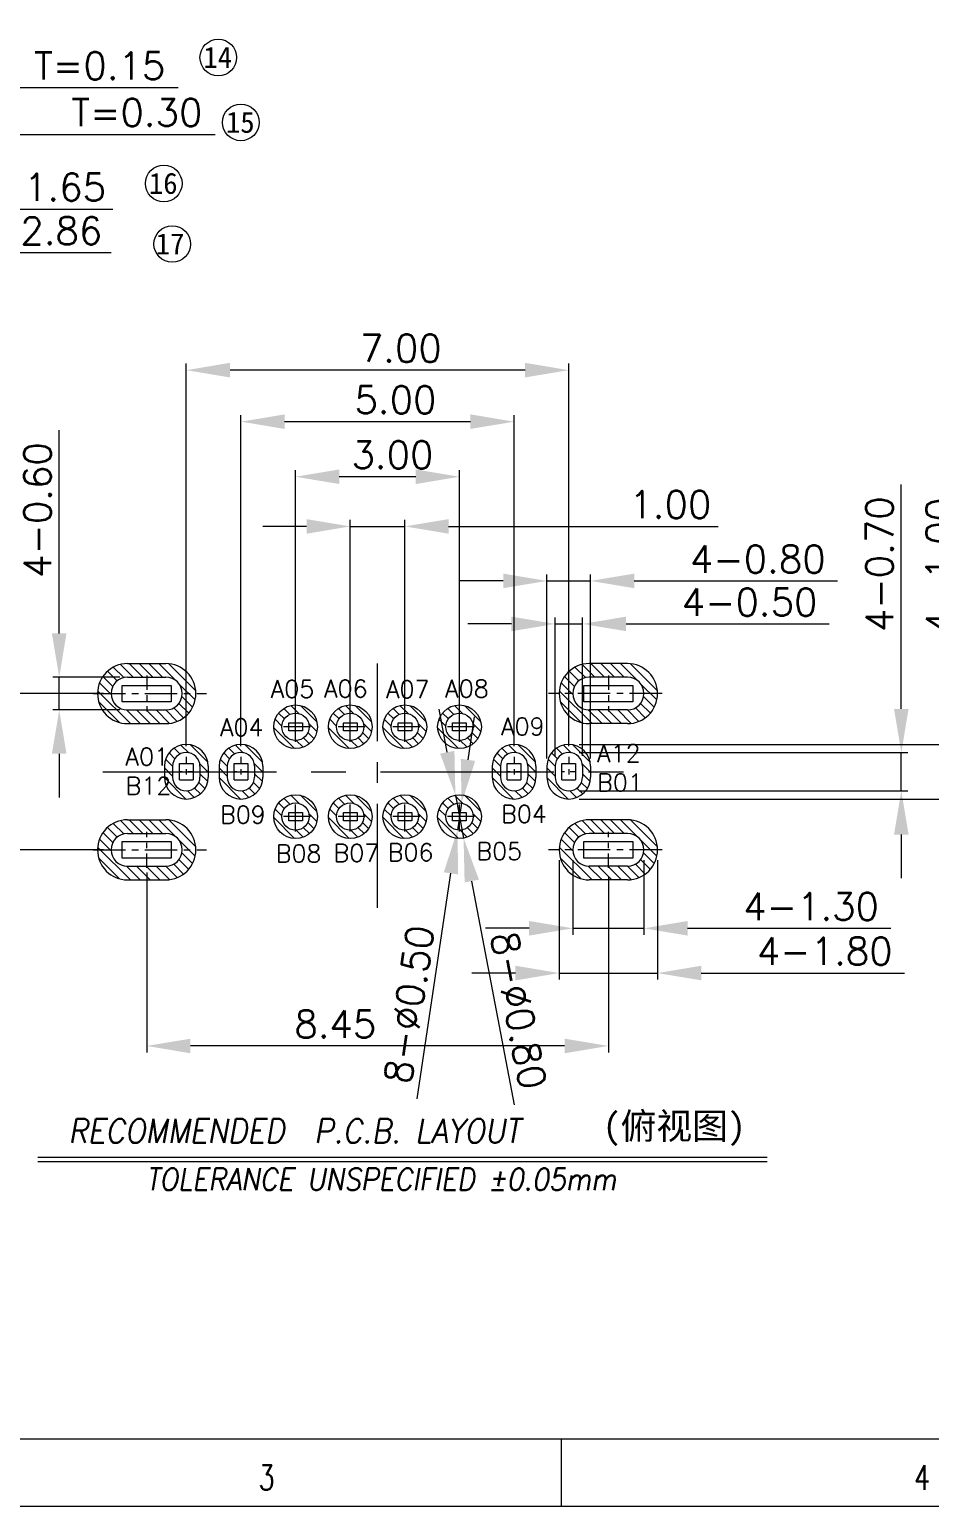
# Model space of a CAD drawing. Extents: x 2510 to 2649, y 709 to 759.
# Drawn here: x 2535.38 to 2551.85, y 709.3 to 736.33 of the extents above; entities that cross this region are included whole.
import ezdxf
from ezdxf.enums import TextEntityAlignment as Align

# ---------------------------------------------------------------- set-up
doc = ezdxf.new("R2010")
doc.units = 0
doc.header["$MEASUREMENT"] = 0
doc.linetypes.add('ACAD_ISO02W100', pattern=[15, 12, -3])
doc.linetypes.add('CENTER', pattern=[50.8, 31.75, -6.35, 6.35, -6.35])
doc.layers.get('0').update_dxf_attribs({"linetype": 'CONTINUOUS', "lineweight": 20})
doc.layers.get('Defpoints').update_dxf_attribs({"linetype": 'CONTINUOUS'})
for name, color, linetype, lineweight in [('DIM', 3, 'CONTINUOUS', 9), ('HANBO', 7, 'CONTINUOUS', 9), ('NOTE', 82, 'CONTINUOUS', 18), ('screw', 33, 'CONTINUOUS', 13)]:
    doc.layers.add(name, color=color, linetype=linetype, lineweight=lineweight)
doc.styles.add('ROMANS', font='ROMANS.SHX', dxfattribs={"bigfont": 'gbcbig.shx'})
doc.styles.get("Standard").update_dxf_attribs({"font": 'simplex.shx', "bigfont": 'gbcbig.shx'})
doc.styles.add('style2', font='')
doc.styles.get('style2').set_extended_font_data('SimSun')
doc.dimstyles.new('汉博电子', dxfattribs={"dimtxt": 0.5, "dimasz": 0.8, "dimexe": 0.12, "dimexo": 0.19, "dimgap": 0.15, "dimtad": 1, "dimzin": 1, "dimdsep": 46, "dimtxsty": 'ROMANS', "dimcen": 2.13, "dimclrd": 3, "dimclre": 3, "dimclrt": 2, "dimazin": 2, "dimtfac": 1, "dimtmove": 0, "dimatfit": 3, "dimfxl": 1, "dimlwd": 13, "dimlwe": 13, "dimarcsym": 0})

# ---------------------------------------------------------------- blocks, each defined once
blk = doc.blocks.new('*D113')
at = {"color": 3, "lineweight": 13, "transparency": 16777216}
for p, q in [((2531.298, 734.239), (2531.298, 732.128)), ((2534.158, 734.239), (2534.158, 732.128)), ((2532.098, 732.248), (2533.358, 732.248)), ((2534.158, 732.248), (2536.873, 732.248))]:
    blk.add_line(p, q, dxfattribs=at)
at = {"color": 3, "transparency": 16777216}
for points in [[(2532.098, 732.382), (2532.098, 732.115), (2531.298, 732.248)], [(2533.358, 732.382), (2533.358, 732.115), (2534.158, 732.248)]]:
    blk.add_solid(points, dxfattribs=at)
at = {"layer": 'Defpoints', "color": 0, "transparency": 16777216}
for p in [(2531.298, 734.429), (2534.158, 734.429), (2534.158, 732.248)]:
    blk.add_point(p, dxfattribs=at)
at = {"color": 2, "transparency": 16777216, "insert": (2535.961, 732.648), "char_height": 0.5, "attachment_point": 5, "style": 'ROMANS'}
blk.add_mtext('2.86', dxfattribs=at)
blk = doc.blocks.new('*D114')
at = {"color": 3, "lineweight": 13, "transparency": 16777216}
for p, q in [((2531.903, 734.639), (2531.903, 732.925)), ((2533.553, 734.639), (2533.553, 732.925)), ((2531.103, 733.045), (2530.303, 733.045)), ((2531.903, 733.045), (2533.553, 733.045)), ((2534.353, 733.045), (2536.906, 733.045))]:
    blk.add_line(p, q, dxfattribs=at)
at = {"color": 3, "transparency": 16777216}
for points in [[(2531.103, 733.179), (2531.103, 732.912), (2531.903, 733.045)], [(2534.353, 733.179), (2534.353, 732.912), (2533.553, 733.045)]]:
    blk.add_solid(points, dxfattribs=at)
at = {"layer": 'Defpoints', "color": 0, "transparency": 16777216}
for p in [(2531.903, 734.829), (2533.553, 734.829), (2533.553, 733.045)]:
    blk.add_point(p, dxfattribs=at)
at = {"color": 2, "transparency": 16777216, "insert": (2536.03, 733.445), "char_height": 0.5, "attachment_point": 5, "style": 'ROMANS'}
blk.add_mtext('1.65', dxfattribs=at)
blk = doc.blocks.new('*D112')
at = {"color": 3, "lineweight": 13, "transparency": 16777216}
for p, q in [((2533.628, 735.341), (2533.628, 735.15)), ((2532.678, 735.27), (2531.878, 735.27)), ((2533.478, 735.336), (2533.478, 735.15)), ((2533.478, 735.27), (2533.628, 735.27)), ((2534.428, 735.27), (2538.1, 735.27))]:
    blk.add_line(p, q, dxfattribs=at)
at = {"color": 3, "transparency": 16777216}
for points in [[(2532.678, 735.403), (2532.678, 735.137), (2533.478, 735.27)], [(2534.428, 735.403), (2534.428, 735.137), (2533.628, 735.27)]]:
    blk.add_solid(points, dxfattribs=at)
at = {"layer": 'Defpoints', "color": 0, "transparency": 16777216}
for p in [(2533.478, 735.526), (2533.628, 735.531), (2533.628, 735.27)]:
    blk.add_point(p, dxfattribs=at)
at = {"color": 2, "transparency": 16777216, "insert": (2536.664, 735.67), "char_height": 0.5, "attachment_point": 5, "style": 'ROMANS'}
blk.add_mtext('T=0.15', dxfattribs=at)
blk = doc.blocks.new('*D115')
at = {"color": 3, "lineweight": 13, "transparency": 16777216}
for p, q in [((2534.008, 735.008), (2534.008, 734.291)), ((2534.308, 735.008), (2534.308, 734.291)), ((2533.208, 734.411), (2532.408, 734.411)), ((2534.008, 734.411), (2534.308, 734.411)), ((2535.108, 734.411), (2538.78, 734.411))]:
    blk.add_line(p, q, dxfattribs=at)
at = {"color": 3, "transparency": 16777216}
for points in [[(2533.208, 734.544), (2533.208, 734.277), (2534.008, 734.411)], [(2535.108, 734.544), (2535.108, 734.277), (2534.308, 734.411)]]:
    blk.add_solid(points, dxfattribs=at)
at = {"layer": 'Defpoints', "color": 0, "transparency": 16777216}
for p in [(2534.008, 735.198), (2534.308, 735.198), (2534.308, 734.411)]:
    blk.add_point(p, dxfattribs=at)
at = {"color": 2, "transparency": 16777216, "insert": (2537.344, 734.811), "char_height": 0.5, "attachment_point": 5, "style": 'ROMANS'}
blk.add_mtext('T=0.30', dxfattribs=at)
blk = doc.blocks.new('*D163')
at = {"color": 3, "lineweight": 13, "transparency": 16777216}
for p, q in [((2535.056, 724.177), (2535.056, 726.801)), ((2536.734, 724.177), (2534.936, 724.177)), ((2535.056, 722.117), (2535.056, 723.377)), ((2536.734, 721.317), (2534.936, 721.317))]:
    blk.add_line(p, q, dxfattribs=at)
at = {"color": 3, "transparency": 16777216}
for points in [[(2534.923, 723.377), (2535.189, 723.377), (2535.056, 724.177)], [(2534.923, 722.117), (2535.189, 722.117), (2535.056, 721.317)]]:
    blk.add_solid(points, dxfattribs=at)
at = {"layer": 'Defpoints', "color": 0, "transparency": 16777216}
for p in [(2535.056, 724.177), (2536.924, 724.177), (2536.924, 721.317)]:
    blk.add_point(p, dxfattribs=at)
at = {"color": 2, "transparency": 16777216, "insert": (2534.656, 725.889), "char_height": 0.5, "attachment_point": 5, "rotation": 90, "style": 'ROMANS'}
blk.add_mtext('2.86', dxfattribs=at)
blk = doc.blocks.new('*D164')
at = {"color": 3, "lineweight": 13, "transparency": 16777216}
for p, q in [((2535.923, 725.277), (2535.923, 728.996)), ((2537.034, 724.477), (2535.803, 724.477)), ((2535.923, 723.877), (2535.923, 724.477)), ((2537.034, 723.877), (2535.803, 723.877)), ((2535.923, 723.077), (2535.923, 722.277))]:
    blk.add_line(p, q, dxfattribs=at)
at = {"color": 3, "transparency": 16777216}
for points in [[(2535.789, 725.277), (2536.056, 725.277), (2535.923, 724.477)], [(2535.789, 723.077), (2536.056, 723.077), (2535.923, 723.877)]]:
    blk.add_solid(points, dxfattribs=at)
at = {"layer": 'Defpoints', "color": 0, "transparency": 16777216}
for p in [(2535.923, 724.477), (2537.224, 724.477), (2537.224, 723.877)]:
    blk.add_point(p, dxfattribs=at)
at = {"color": 2, "transparency": 16777216, "insert": (2535.523, 727.536), "char_height": 0.5, "attachment_point": 5, "rotation": 90, "style": 'ROMANS'}
blk.add_mtext('4-0.60', dxfattribs=at)
blk = doc.blocks.new('*D165')
at = {"color": 3, "lineweight": 13, "transparency": 16777216}
for p, q in [((2537.524, 720.902), (2537.524, 717.607)), ((2545.974, 720.827), (2545.974, 717.607)), ((2545.174, 717.727), (2538.324, 717.727))]:
    blk.add_line(p, q, dxfattribs=at)
at = {"color": 3, "transparency": 16777216}
for points in [[(2538.324, 717.86), (2538.324, 717.593), (2537.524, 717.727)], [(2545.174, 717.86), (2545.174, 717.593), (2545.974, 717.727)]]:
    blk.add_solid(points, dxfattribs=at)
at = {"layer": 'Defpoints', "color": 0, "transparency": 16777216}
for p in [(2537.524, 721.092), (2545.974, 721.017), (2537.524, 717.727)]:
    blk.add_point(p, dxfattribs=at)
at = {"color": 2, "transparency": 16777216, "insert": (2540.976, 718.127), "char_height": 0.5, "attachment_point": 5, "style": 'ROMANS'}
blk.add_mtext('8.45', dxfattribs=at)
blk = doc.blocks.new('*D166')
at = {"color": 3, "lineweight": 13, "transparency": 16777216}
for p, q in [((2545.324, 721.127), (2545.324, 719.76)), ((2546.624, 721.127), (2546.624, 719.76)), ((2544.524, 719.88), (2543.724, 719.88)), ((2545.324, 719.88), (2546.624, 719.88)), ((2547.424, 719.88), (2551.143, 719.88))]:
    blk.add_line(p, q, dxfattribs=at)
at = {"color": 3, "transparency": 16777216}
for points in [[(2544.524, 720.014), (2544.524, 719.747), (2545.324, 719.88)], [(2547.424, 720.014), (2547.424, 719.747), (2546.624, 719.88)]]:
    blk.add_solid(points, dxfattribs=at)
at = {"layer": 'Defpoints', "color": 0, "transparency": 16777216}
for p in [(2545.324, 721.317), (2546.624, 721.317), (2546.624, 719.88)]:
    blk.add_point(p, dxfattribs=at)
at = {"color": 2, "transparency": 16777216, "insert": (2549.684, 720.28), "char_height": 0.5, "attachment_point": 5, "style": 'ROMANS'}
blk.add_mtext('4-1.30', dxfattribs=at)
blk = doc.blocks.new('*D167')
at = {"color": 3, "lineweight": 13, "transparency": 16777216}
for p, q in [((2538.249, 723.212), (2538.249, 730.217)), ((2545.249, 723.212), (2545.249, 730.217)), ((2544.449, 730.097), (2539.049, 730.097))]:
    blk.add_line(p, q, dxfattribs=at)
at = {"color": 3, "transparency": 16777216}
for points in [[(2539.049, 730.231), (2539.049, 729.964), (2538.249, 730.097)], [(2544.449, 730.231), (2544.449, 729.964), (2545.249, 730.097)]]:
    blk.add_solid(points, dxfattribs=at)
at = {"layer": 'Defpoints', "color": 0, "transparency": 16777216}
for p in [(2538.249, 730.097), (2538.249, 723.022), (2545.249, 723.022)]:
    blk.add_point(p, dxfattribs=at)
at = {"color": 2, "transparency": 16777216, "insert": (2542.175, 730.497), "char_height": 0.5, "attachment_point": 5, "style": 'ROMANS'}
blk.add_mtext('7.00', dxfattribs=at)
blk = doc.blocks.new('*D168')
at = {"color": 3, "lineweight": 13, "transparency": 16777216}
for p, q in [((2539.249, 723.212), (2539.249, 729.274)), ((2543.449, 729.154), (2540.049, 729.154)), ((2544.249, 723.212), (2544.249, 729.274))]:
    blk.add_line(p, q, dxfattribs=at)
at = {"color": 3, "transparency": 16777216}
for points in [[(2540.049, 729.288), (2540.049, 729.021), (2539.249, 729.154)], [(2543.449, 729.288), (2543.449, 729.021), (2544.249, 729.154)]]:
    blk.add_solid(points, dxfattribs=at)
at = {"layer": 'Defpoints', "color": 0, "transparency": 16777216}
for p in [(2539.249, 729.154), (2539.249, 723.022), (2544.249, 723.022)]:
    blk.add_point(p, dxfattribs=at)
at = {"color": 2, "transparency": 16777216, "insert": (2542.078, 729.554), "char_height": 0.5, "attachment_point": 5, "style": 'ROMANS'}
blk.add_mtext('5.00', dxfattribs=at)
blk = doc.blocks.new('*D173')
at = {"color": 3, "lineweight": 13, "transparency": 16777216}
for p, q in [((2540.249, 723.759), (2540.249, 728.266)), ((2542.449, 728.146), (2541.049, 728.146)), ((2543.249, 723.759), (2543.249, 728.266))]:
    blk.add_line(p, q, dxfattribs=at)
at = {"color": 3, "transparency": 16777216}
for points in [[(2541.049, 728.28), (2541.049, 728.013), (2540.249, 728.146)], [(2542.449, 728.28), (2542.449, 728.013), (2543.249, 728.146)]]:
    blk.add_solid(points, dxfattribs=at)
at = {"layer": 'Defpoints', "color": 0, "transparency": 16777216}
for p in [(2540.249, 728.146), (2540.249, 723.569), (2543.249, 723.569)]:
    blk.add_point(p, dxfattribs=at)
at = {"color": 2, "transparency": 16777216, "insert": (2542.023, 728.546), "char_height": 0.5, "attachment_point": 5, "style": 'ROMANS'}
blk.add_mtext('3.00', dxfattribs=at)
blk = doc.blocks.new('*D174')
at = {"color": 3, "lineweight": 13, "transparency": 16777216}
for p, q in [((2540.449, 727.237), (2539.649, 727.237)), ((2541.249, 723.759), (2541.249, 727.357)), ((2541.249, 727.237), (2542.249, 727.237)), ((2542.249, 723.759), (2542.249, 727.357)), ((2543.049, 727.237), (2547.986, 727.237))]:
    blk.add_line(p, q, dxfattribs=at)
at = {"color": 3, "transparency": 16777216}
for points in [[(2540.449, 727.37), (2540.449, 727.103), (2541.249, 727.237)], [(2543.049, 727.37), (2543.049, 727.103), (2542.249, 727.237)]]:
    blk.add_solid(points, dxfattribs=at)
at = {"layer": 'Defpoints', "color": 0, "transparency": 16777216}
for p in [(2541.249, 727.237), (2541.249, 723.569), (2542.249, 723.569)]:
    blk.add_point(p, dxfattribs=at)
at = {"color": 2, "transparency": 16777216, "insert": (2547.109, 727.637), "char_height": 0.5, "attachment_point": 5, "style": 'ROMANS'}
blk.add_mtext('1.00', dxfattribs=at)
blk = doc.blocks.new('*D169')
at = {"color": 3, "lineweight": 13, "transparency": 16777216}
for p, q in [((2544.049, 726.239), (2543.249, 726.239)), ((2544.849, 722.987), (2544.849, 726.359)), ((2544.849, 726.239), (2545.649, 726.239)), ((2545.649, 722.987), (2545.649, 726.359)), ((2546.449, 726.239), (2550.168, 726.239))]:
    blk.add_line(p, q, dxfattribs=at)
at = {"color": 3, "transparency": 16777216}
for points in [[(2544.049, 726.373), (2544.049, 726.106), (2544.849, 726.239)], [(2546.449, 726.373), (2546.449, 726.106), (2545.649, 726.239)]]:
    blk.add_solid(points, dxfattribs=at)
at = {"layer": 'Defpoints', "color": 0, "transparency": 16777216}
for p in [(2544.849, 726.239), (2544.849, 722.797), (2545.649, 722.797)]:
    blk.add_point(p, dxfattribs=at)
at = {"color": 2, "transparency": 16777216, "insert": (2548.709, 726.639), "char_height": 0.5, "attachment_point": 5, "style": 'ROMANS'}
blk.add_mtext('4-0.80', dxfattribs=at)
blk = doc.blocks.new('*D175')
at = {"color": 3, "lineweight": 13, "transparency": 16777216}
for p, q in [((2543.405, 722.963), (2543.524, 723.754)), ((2543.286, 722.172), (2543.212, 721.678)), ((2542.474, 716.762), (2543.093, 720.887))]:
    blk.add_line(p, q, dxfattribs=at)
at = {"color": 3, "transparency": 16777216}
for points in [[(2543.273, 722.983), (2543.537, 722.944), (2543.286, 722.172)], [(2542.961, 720.906), (2543.225, 720.867), (2543.212, 721.678)]]:
    blk.add_solid(points, dxfattribs=at)
at = {"layer": 'Defpoints', "color": 0, "transparency": 16777216}
for p in [(2543.286, 722.172), (2543.212, 721.678)]:
    blk.add_point(p, dxfattribs=at)
at = {"color": 2, "transparency": 16777216, "insert": (2542.328, 718.488), "char_height": 0.5, "attachment_point": 5, "rotation": 81.457, "style": 'ROMANS'}
blk.add_mtext('8-∅0.50', dxfattribs=at)
blk = doc.blocks.new('*D176')
at = {"color": 3, "lineweight": 13, "transparency": 16777216}
for p, q in [((2543.025, 723.104), (2542.875, 723.89)), ((2543.174, 722.318), (2543.324, 721.532)), ((2544.254, 716.648), (2543.474, 720.746))]:
    blk.add_line(p, q, dxfattribs=at)
at = {"color": 3, "transparency": 16777216}
for points in [[(2543.156, 723.129), (2542.894, 723.079), (2543.174, 722.318)], [(2543.605, 720.771), (2543.343, 720.721), (2543.324, 721.532)]]:
    blk.add_solid(points, dxfattribs=at)
at = {"layer": 'Defpoints', "color": 0, "transparency": 16777216}
for p in [(2543.174, 722.318), (2543.324, 721.532)]:
    blk.add_point(p, dxfattribs=at)
at = {"color": 2, "transparency": 16777216, "insert": (2544.332, 718.379), "char_height": 0.5, "attachment_point": 5, "rotation": 280.7829, "style": 'ROMANS'}
blk.add_mtext('8-∅0.80', dxfattribs=at)
blk = doc.blocks.new('*D177')
at = {"color": 3, "lineweight": 13, "transparency": 16777216}
for p, q in [((2545.074, 721.127), (2545.074, 718.941)), ((2546.874, 721.127), (2546.874, 718.941)), ((2544.274, 719.061), (2543.474, 719.061)), ((2545.074, 719.061), (2546.874, 719.061)), ((2547.674, 719.061), (2551.393, 719.061))]:
    blk.add_line(p, q, dxfattribs=at)
at = {"color": 3, "transparency": 16777216}
for points in [[(2544.274, 719.195), (2544.274, 718.928), (2545.074, 719.061)], [(2547.674, 719.195), (2547.674, 718.928), (2546.874, 719.061)]]:
    blk.add_solid(points, dxfattribs=at)
at = {"layer": 'Defpoints', "color": 0, "transparency": 16777216}
for p in [(2545.074, 721.317), (2546.874, 721.317), (2546.874, 719.061)]:
    blk.add_point(p, dxfattribs=at)
at = {"color": 2, "transparency": 16777216, "insert": (2549.934, 719.461), "char_height": 0.5, "attachment_point": 5, "style": 'ROMANS'}
blk.add_mtext('4-1.80', dxfattribs=at)
blk = doc.blocks.new('*D170')
at = {"color": 3, "lineweight": 13, "transparency": 16777216}
for p, q in [((2544.199, 725.452), (2543.399, 725.452)), ((2544.999, 723.037), (2544.999, 725.572)), ((2544.999, 725.452), (2545.499, 725.452)), ((2545.499, 723.037), (2545.499, 725.572)), ((2546.299, 725.452), (2550.018, 725.452))]:
    blk.add_line(p, q, dxfattribs=at)
at = {"color": 3, "transparency": 16777216}
for points in [[(2544.199, 725.586), (2544.199, 725.319), (2544.999, 725.452)], [(2546.299, 725.586), (2546.299, 725.319), (2545.499, 725.452)]]:
    blk.add_solid(points, dxfattribs=at)
at = {"layer": 'Defpoints', "color": 0, "transparency": 16777216}
for p in [(2544.999, 725.452), (2544.999, 722.847), (2545.499, 722.847)]:
    blk.add_point(p, dxfattribs=at)
at = {"color": 2, "transparency": 16777216, "insert": (2548.559, 725.852), "char_height": 0.5, "attachment_point": 5, "style": 'ROMANS'}
blk.add_mtext('4-0.50', dxfattribs=at)
blk = doc.blocks.new('*D171')
at = {"color": 3, "lineweight": 13, "transparency": 16777216}
for p, q in [((2551.336, 723.897), (2551.336, 728.005)), ((2545.439, 723.097), (2551.456, 723.097)), ((2551.336, 722.397), (2551.336, 723.097)), ((2545.439, 722.397), (2551.456, 722.397)), ((2551.336, 721.597), (2551.336, 720.797))]:
    blk.add_line(p, q, dxfattribs=at)
at = {"color": 3, "transparency": 16777216}
for points in [[(2551.202, 723.897), (2551.469, 723.897), (2551.336, 723.097)], [(2551.202, 721.597), (2551.469, 721.597), (2551.336, 722.397)]]:
    blk.add_solid(points, dxfattribs=at)
at = {"layer": 'Defpoints', "color": 0, "transparency": 16777216}
for p in [(2545.249, 723.097), (2545.249, 722.397), (2551.336, 722.397)]:
    blk.add_point(p, dxfattribs=at)
at = {"color": 2, "transparency": 16777216, "insert": (2550.936, 726.545), "char_height": 0.5, "attachment_point": 5, "rotation": 90, "style": 'ROMANS'}
blk.add_mtext('4-0.70', dxfattribs=at)
blk = doc.blocks.new('*D172')
at = {"color": 3, "lineweight": 13, "transparency": 16777216}
for p, q in [((2552.438, 724.047), (2552.438, 727.977)), ((2545.439, 723.247), (2552.558, 723.247)), ((2552.438, 722.247), (2552.438, 723.247)), ((2545.439, 722.247), (2552.558, 722.247)), ((2552.438, 721.447), (2552.438, 720.647))]:
    blk.add_line(p, q, dxfattribs=at)
at = {"color": 3, "transparency": 16777216}
for points in [[(2552.305, 724.047), (2552.571, 724.047), (2552.438, 723.247)], [(2552.305, 721.447), (2552.571, 721.447), (2552.438, 722.247)]]:
    blk.add_solid(points, dxfattribs=at)
at = {"layer": 'Defpoints', "color": 0, "transparency": 16777216}
for p in [(2545.249, 723.247), (2545.249, 722.247), (2552.438, 722.247)]:
    blk.add_point(p, dxfattribs=at)
at = {"color": 2, "transparency": 16777216, "insert": (2552.038, 726.518), "char_height": 0.5, "attachment_point": 5, "rotation": 90, "style": 'ROMANS'}
blk.add_mtext('4-1.00', dxfattribs=at)

msp = doc.modelspace()

# ---------------------------------------------------------------- hatches: boundary and pattern name
h = msp.add_hatch()
h.set_pattern_fill('ANSI31', color=256, scale=0.04, angle=90, style=0)
h.set_pattern_definition([(135, (3911.37828, 817.56871), (-0.089802561, -0.089802561), [])])
edge = h.paths.add_edge_path(flags=16)
edge.add_line((2537.874, 723.877), (2537.174, 723.877))
edge.add_arc((2537.174, 724.177), 0.3, 90, 270, ccw=False)
edge.add_line((2537.174, 724.477), (2537.874, 724.477))
edge.add_arc((2537.874, 724.177), 0.3, -90, 90, ccw=False)
edge = h.paths.add_edge_path()
edge.add_line((2537.874, 723.627), (2537.174, 723.627))
edge.add_arc((2537.174, 724.177), 0.55, 90, 270, ccw=False)
edge.add_line((2537.174, 724.727), (2537.874, 724.727))
edge.add_arc((2537.874, 724.177), 0.55, -90, 90, ccw=False)
h = msp.add_hatch()
h.set_pattern_fill('ANSI31', color=256, scale=0.04, angle=90, style=0)
h.set_pattern_definition([(135, (3919.82828, 817.56871), (-0.089802561, -0.089802561), [])])
edge = h.paths.add_edge_path(flags=16)
edge.add_line((2546.324, 723.877), (2545.624, 723.877))
edge.add_arc((2545.624, 724.177), 0.3, 90, 270, ccw=False)
edge.add_line((2545.624, 724.477), (2546.324, 724.477))
edge.add_arc((2546.324, 724.177), 0.3, -90, 90, ccw=False)
edge = h.paths.add_edge_path()
edge.add_line((2546.324, 723.627), (2545.624, 723.627))
edge.add_arc((2545.624, 724.177), 0.55, 90, 270, ccw=False)
edge.add_line((2545.624, 724.727), (2546.324, 724.727))
edge.add_arc((2546.324, 724.177), 0.55, -90, 90, ccw=False)
h = msp.add_hatch()
h.set_pattern_fill('ANSI31', color=256, scale=0.04, angle=90, style=0)
h.set_pattern_definition([(135, (2511.02903, 187.5133), (-0.08980256, -0.08980256), [])])
edge = h.paths.add_edge_path()
edge.add_arc((2540.249, 723.569), 0.4, 90, 450)
edge = h.paths.add_edge_path(flags=16)
edge.add_arc((2540.249, 723.569), 0.25, 90, 450)
h = msp.add_hatch()
h.set_pattern_fill('ANSI31', color=256, scale=0.04, angle=90, style=0)
h.set_pattern_definition([(135, (2512.02903, 187.5133), (-0.08980256, -0.08980256), [])])
edge = h.paths.add_edge_path()
edge.add_arc((2541.249, 723.569), 0.4, 90, 450)
edge = h.paths.add_edge_path(flags=16)
edge.add_arc((2541.249, 723.569), 0.25, 90, 450)
h = msp.add_hatch()
h.set_pattern_fill('ANSI31', color=256, scale=0.04, angle=90, style=0)
h.set_pattern_definition([(135, (2513.02903, 187.5133), (-0.08980256, -0.08980256), [])])
edge = h.paths.add_edge_path()
edge.add_arc((2542.249, 723.569), 0.4, 90, 450)
edge = h.paths.add_edge_path(flags=16)
edge.add_arc((2542.249, 723.569), 0.25, 90, 450)
h = msp.add_hatch()
h.set_pattern_fill('ANSI31', color=256, scale=0.04, angle=90, style=0)
h.set_pattern_definition([(135, (2514.02903, 187.5133), (-0.08980256, -0.08980256), [])])
edge = h.paths.add_edge_path()
edge.add_arc((2543.249, 723.569), 0.4, 90, 450)
edge = h.paths.add_edge_path(flags=16)
edge.add_arc((2543.249, 723.569), 0.25, 90, 450)
h = msp.add_hatch()
h.set_pattern_fill('ANSI31', color=256, scale=0.04, angle=90, style=0)
h.set_pattern_definition([(135, (3973.93211, 886.65731), (-0.089802561, -0.089802561), [])])
edge = h.paths.add_edge_path(flags=16)
edge.add_line((2538.499, 722.847), (2538.499, 722.647))
edge.add_arc((2538.249, 722.647), 0.25, 180, 360, ccw=False)
edge.add_line((2537.999, 722.647), (2537.999, 722.847))
edge.add_arc((2538.249, 722.847), 0.25, 0, 180, ccw=False)
edge = h.paths.add_edge_path()
edge.add_arc((2538.249, 722.647), 0.4, 180, 360)
edge.add_line((2538.649, 722.647), (2538.649, 722.847))
edge.add_arc((2538.249, 722.847), 0.4, 0, 180)
edge.add_line((2537.849, 722.847), (2537.849, 722.647))
h = msp.add_hatch()
h.set_pattern_fill('ANSI31', color=256, scale=0.04, angle=90, style=0)
h.set_pattern_definition([(135, (3974.93211, 886.65731), (-0.089802561, -0.089802561), [])])
edge = h.paths.add_edge_path(flags=16)
edge.add_line((2539.499, 722.847), (2539.499, 722.647))
edge.add_arc((2539.249, 722.647), 0.25, 180, 360, ccw=False)
edge.add_line((2538.999, 722.647), (2538.999, 722.847))
edge.add_arc((2539.249, 722.847), 0.25, 0, 180, ccw=False)
edge = h.paths.add_edge_path()
edge.add_arc((2539.249, 722.647), 0.4, 180, 360)
edge.add_line((2539.649, 722.647), (2539.649, 722.847))
edge.add_arc((2539.249, 722.847), 0.4, 0, 180)
edge.add_line((2538.849, 722.847), (2538.849, 722.647))
h = msp.add_hatch()
h.set_pattern_fill('ANSI31', color=256, scale=0.04, angle=90, style=0)
h.set_pattern_definition([(135, (3979.93211, 886.65731), (-0.089802561, -0.089802561), [])])
edge = h.paths.add_edge_path(flags=16)
edge.add_line((2544.499, 722.847), (2544.499, 722.647))
edge.add_arc((2544.249, 722.647), 0.25, 180, 360, ccw=False)
edge.add_line((2543.999, 722.647), (2543.999, 722.847))
edge.add_arc((2544.249, 722.847), 0.25, 0, 180, ccw=False)
edge = h.paths.add_edge_path()
edge.add_arc((2544.249, 722.647), 0.4, 180, 360)
edge.add_line((2544.649, 722.647), (2544.649, 722.847))
edge.add_arc((2544.249, 722.847), 0.4, 0, 180)
edge.add_line((2543.849, 722.847), (2543.849, 722.647))
h = msp.add_hatch()
h.set_pattern_fill('ANSI31', color=256, scale=0.04, angle=90, style=0)
h.set_pattern_definition([(135, (3980.93211, 886.65731), (-0.089802561, -0.089802561), [])])
edge = h.paths.add_edge_path(flags=16)
edge.add_line((2545.499, 722.847), (2545.499, 722.647))
edge.add_arc((2545.249, 722.647), 0.25, 180, 360, ccw=False)
edge.add_line((2544.999, 722.647), (2544.999, 722.847))
edge.add_arc((2545.249, 722.847), 0.25, 0, 180, ccw=False)
edge = h.paths.add_edge_path()
edge.add_arc((2545.249, 722.647), 0.4, 180, 360)
edge.add_line((2545.649, 722.647), (2545.649, 722.847))
edge.add_arc((2545.249, 722.847), 0.4, 0, 180)
edge.add_line((2544.849, 722.847), (2544.849, 722.647))
h = msp.add_hatch()
h.set_pattern_fill('ANSI31', color=256, scale=0.04, angle=90, style=0)
h.set_pattern_definition([(135, (2511.02903, 185.86953), (-0.08980256, -0.08980256), [])])
edge = h.paths.add_edge_path()
edge.add_arc((2540.249, 721.925), 0.4, 90, 450)
edge = h.paths.add_edge_path(flags=16)
edge.add_arc((2540.249, 721.925), 0.25, 90, 450)
h = msp.add_hatch()
h.set_pattern_fill('ANSI31', color=256, scale=0.04, angle=90, style=0)
h.set_pattern_definition([(135, (2512.02903, 185.86953), (-0.08980256, -0.08980256), [])])
edge = h.paths.add_edge_path()
edge.add_arc((2541.249, 721.925), 0.4, 90, 450)
edge = h.paths.add_edge_path(flags=16)
edge.add_arc((2541.249, 721.925), 0.25, 90, 450)
h = msp.add_hatch()
h.set_pattern_fill('ANSI31', color=256, scale=0.04, angle=90, style=0)
h.set_pattern_definition([(135, (2513.02903, 185.86953), (-0.08980256, -0.08980256), [])])
edge = h.paths.add_edge_path()
edge.add_arc((2542.249, 721.925), 0.4, 90, 450)
edge = h.paths.add_edge_path(flags=16)
edge.add_arc((2542.249, 721.925), 0.25, 90, 450)
h = msp.add_hatch()
h.set_pattern_fill('ANSI31', color=256, scale=0.04, angle=90, style=0)
h.set_pattern_definition([(135, (2514.02903, 185.86953), (-0.08980256, -0.08980256), [])])
edge = h.paths.add_edge_path()
edge.add_arc((2543.249, 721.925), 0.4, 0, 360)
edge = h.paths.add_edge_path(flags=16)
edge.add_arc((2543.249, 721.925), 0.25, 0, 360)
h = msp.add_hatch()
h.set_pattern_fill('ANSI31', color=256, scale=0.04, angle=90, style=0)
h.set_pattern_definition([(135, (3911.37828, 814.70871), (-0.089802561, -0.089802561), [])])
edge = h.paths.add_edge_path(flags=16)
edge.add_line((2537.874, 721.017), (2537.174, 721.017))
edge.add_arc((2537.174, 721.317), 0.3, 90, 270, ccw=False)
edge.add_line((2537.174, 721.617), (2537.874, 721.617))
edge.add_arc((2537.874, 721.317), 0.3, -90, 90, ccw=False)
edge = h.paths.add_edge_path()
edge.add_line((2537.874, 720.767), (2537.174, 720.767))
edge.add_arc((2537.174, 721.317), 0.55, 90, 270, ccw=False)
edge.add_line((2537.174, 721.867), (2537.874, 721.867))
edge.add_arc((2537.874, 721.317), 0.55, -90, 90, ccw=False)
h = msp.add_hatch()
h.set_pattern_fill('ANSI31', color=256, scale=0.04, angle=90, style=0)
h.set_pattern_definition([(135, (3919.82828, 814.70871), (-0.089802561, -0.089802561), [])])
edge = h.paths.add_edge_path(flags=16)
edge.add_line((2546.324, 721.017), (2545.624, 721.017))
edge.add_arc((2545.624, 721.317), 0.3, 90, 270, ccw=False)
edge.add_line((2545.624, 721.617), (2546.324, 721.617))
edge.add_arc((2546.324, 721.317), 0.3, -90, 90, ccw=False)
edge = h.paths.add_edge_path()
edge.add_line((2546.324, 720.767), (2545.624, 720.767))
edge.add_arc((2545.624, 721.317), 0.55, 90, 270, ccw=False)
edge.add_line((2545.624, 721.867), (2546.324, 721.867))
edge.add_arc((2546.324, 721.317), 0.55, -90, 90, ccw=False)

# ---------------------------------------------------------------- linework, layer by layer
for p, q in [((2537.174, 724.727), (2537.874, 724.727)), ((2546.324, 724.727), (2545.624, 724.727)), ((2537.174, 724.477), (2537.874, 724.477)), ((2546.324, 724.477), (2545.624, 724.477)), ((2537.174, 723.877), (2537.874, 723.877)), ((2546.324, 723.877), (2545.624, 723.877)), ((2537.174, 723.627), (2537.874, 723.627)), ((2546.324, 723.627), (2545.624, 723.627)), ((2537.849, 722.847), (2537.849, 722.647)), ((2537.999, 722.847), (2537.999, 722.647)), ((2538.499, 722.847), (2538.499, 722.647)), ((2538.649, 722.847), (2538.649, 722.647)), ((2538.849, 722.847), (2538.849, 722.647)), ((2538.999, 722.847), (2538.999, 722.647)), ((2539.499, 722.847), (2539.499, 722.647)), ((2539.649, 722.847), (2539.649, 722.647)), ((2543.849, 722.847), (2543.849, 722.647)), ((2543.999, 722.847), (2543.999, 722.647)), ((2544.499, 722.847), (2544.499, 722.647)), ((2544.649, 722.847), (2544.649, 722.647)), ((2544.849, 722.847), (2544.849, 722.647)), ((2544.999, 722.847), (2544.999, 722.647)), ((2545.499, 722.847), (2545.499, 722.647)), ((2545.649, 722.847), (2545.649, 722.647)), ((2537.174, 721.867), (2537.874, 721.867)), ((2546.324, 721.867), (2545.624, 721.867)), ((2537.174, 721.617), (2537.874, 721.617)), ((2546.324, 721.617), (2545.624, 721.617)), ((2537.174, 721.017), (2537.874, 721.017)), ((2546.324, 721.017), (2545.624, 721.017)), ((2537.174, 720.767), (2537.874, 720.767)), ((2546.324, 720.767), (2545.624, 720.767))]:
    msp.add_line(p, q)
at = {"color": 3}
for p, q in [((2537.074, 724.027), (2537.074, 724.327)), ((2537.074, 724.327), (2537.974, 724.327)), ((2537.974, 724.327), (2537.974, 724.027)), ((2545.524, 724.027), (2545.524, 724.327)), ((2545.524, 724.327), (2546.424, 724.327)), ((2546.424, 724.327), (2546.424, 724.027)), ((2537.974, 724.027), (2537.074, 724.027)), ((2546.424, 724.027), (2545.524, 724.027)), ((2540.124, 723.494), (2540.124, 723.644)), ((2540.124, 723.644), (2540.374, 723.644)), ((2540.374, 723.494), (2540.124, 723.494)), ((2540.374, 723.644), (2540.374, 723.494)), ((2541.124, 723.494), (2541.124, 723.644)), ((2541.124, 723.644), (2541.374, 723.644)), ((2541.374, 723.494), (2541.124, 723.494)), ((2541.374, 723.644), (2541.374, 723.494)), ((2542.124, 723.494), (2542.124, 723.644)), ((2542.124, 723.644), (2542.374, 723.644)), ((2542.374, 723.494), (2542.124, 723.494)), ((2542.374, 723.644), (2542.374, 723.494)), ((2543.124, 723.494), (2543.124, 723.644)), ((2543.124, 723.644), (2543.374, 723.644)), ((2543.374, 723.494), (2543.124, 723.494)), ((2543.374, 723.644), (2543.374, 723.494)), ((2538.124, 722.747), (2538.124, 722.897)), ((2538.124, 722.897), (2538.249, 722.897)), ((2538.124, 722.597), (2538.124, 722.747)), ((2538.249, 722.897), (2538.374, 722.897)), ((2538.374, 722.897), (2538.374, 722.747)), ((2538.374, 722.747), (2538.374, 722.597)), ((2539.124, 722.747), (2539.124, 722.897)), ((2539.124, 722.897), (2539.249, 722.897)), ((2539.124, 722.597), (2539.124, 722.747)), ((2539.249, 722.897), (2539.374, 722.897)), ((2539.374, 722.897), (2539.374, 722.747)), ((2539.374, 722.747), (2539.374, 722.597)), ((2544.124, 722.747), (2544.124, 722.897)), ((2544.124, 722.897), (2544.249, 722.897)), ((2544.124, 722.597), (2544.124, 722.747)), ((2544.249, 722.897), (2544.374, 722.897)), ((2544.374, 722.897), (2544.374, 722.747)), ((2544.374, 722.747), (2544.374, 722.597)), ((2545.124, 722.747), (2545.124, 722.897)), ((2545.124, 722.897), (2545.249, 722.897)), ((2545.124, 722.597), (2545.124, 722.747)), ((2545.249, 722.897), (2545.374, 722.897)), ((2545.374, 722.897), (2545.374, 722.747)), ((2545.374, 722.747), (2545.374, 722.597)), ((2538.124, 722.597), (2538.249, 722.597)), ((2538.249, 722.597), (2538.374, 722.597)), ((2539.124, 722.597), (2539.249, 722.597)), ((2539.249, 722.597), (2539.374, 722.597)), ((2544.124, 722.597), (2544.249, 722.597)), ((2544.249, 722.597), (2544.374, 722.597)), ((2545.124, 722.597), (2545.249, 722.597)), ((2545.249, 722.597), (2545.374, 722.597)), ((2540.124, 721.85), (2540.124, 722)), ((2540.124, 722), (2540.374, 722)), ((2540.374, 721.85), (2540.124, 721.85)), ((2540.374, 722), (2540.374, 721.85)), ((2541.124, 721.85), (2541.124, 722)), ((2541.124, 722), (2541.374, 722)), ((2541.374, 721.85), (2541.124, 721.85)), ((2541.374, 722), (2541.374, 721.85)), ((2542.124, 721.85), (2542.124, 722)), ((2542.124, 722), (2542.374, 722)), ((2542.374, 721.85), (2542.124, 721.85)), ((2542.374, 722), (2542.374, 721.85)), ((2543.124, 721.85), (2543.124, 722)), ((2543.124, 722), (2543.374, 722)), ((2543.374, 721.85), (2543.124, 721.85)), ((2543.374, 722), (2543.374, 721.85)), ((2537.074, 721.167), (2537.074, 721.467)), ((2537.074, 721.467), (2537.974, 721.467)), ((2537.974, 721.467), (2537.974, 721.167)), ((2545.524, 721.167), (2545.524, 721.467)), ((2545.524, 721.467), (2546.424, 721.467)), ((2546.424, 721.467), (2546.424, 721.167)), ((2537.974, 721.167), (2537.074, 721.167)), ((2546.424, 721.167), (2545.524, 721.167))]:
    msp.add_line(p, q, dxfattribs=at)
at = {"color": 240, "linetype": 'CENTER', "ltscale": 0.00821}
for p, q in [((2537.524, 724.507), (2537.524, 723.847)), ((2545.974, 724.507), (2545.974, 723.847)), ((2545.974, 720.987), (2545.974, 721.647))]:
    msp.add_line(p, q, dxfattribs=at)
at = {"color": 240, "linetype": 'CENTER', "ltscale": 0.018659}
for p, q in [((2536.543, 724.177), (2538.621, 724.177)), ((2546.956, 724.177), (2544.877, 724.177)), ((2546.956, 721.317), (2544.877, 721.317))]:
    msp.add_line(p, q, dxfattribs=at)
at = {"color": 240, "linetype": 'CENTER', "ltscale": 0.015549}
for p, q in [((2540.249, 723.294), (2540.249, 723.844)), ((2541.249, 723.294), (2541.249, 723.844)), ((2542.249, 723.294), (2542.249, 723.844)), ((2543.249, 723.294), (2543.249, 723.844)), ((2540.524, 723.569), (2539.974, 723.569)), ((2541.524, 723.569), (2540.974, 723.569)), ((2542.524, 723.569), (2541.974, 723.569)), ((2543.524, 723.569), (2542.974, 723.569)), ((2540.249, 721.65), (2540.249, 722.2)), ((2541.249, 721.65), (2541.249, 722.2)), ((2542.249, 721.65), (2542.249, 722.2)), ((2543.249, 721.65), (2543.249, 722.2)), ((2540.524, 721.925), (2539.974, 721.925)), ((2541.524, 721.925), (2540.974, 721.925)), ((2542.524, 721.925), (2541.974, 721.925)), ((2543.524, 721.925), (2542.974, 721.925))]:
    msp.add_line(p, q, dxfattribs=at)
at = {"color": 240, "linetype": 'CENTER', "ltscale": 0.004}
for p, q in [((2538.249, 723.022), (2538.249, 722.597)), ((2539.249, 723.022), (2539.249, 722.597)), ((2544.249, 723.022), (2544.249, 722.597)), ((2545.249, 723.022), (2545.249, 722.597))]:
    msp.add_line(p, q, dxfattribs=at)
at = {"color": 1, "linetype": 'CENTER', "ltscale": 0.003}
for p, q in [((2538.374, 722.747), (2538.124, 722.747)), ((2539.374, 722.747), (2539.124, 722.747)), ((2544.374, 722.747), (2544.124, 722.747)), ((2545.374, 722.747), (2545.124, 722.747))]:
    msp.add_line(p, q, dxfattribs=at)
at = {"color": 1, "linetype": 'CENTER', "ltscale": 0.00821}
msp.add_line((2537.524, 720.987), (2537.524, 721.647), dxfattribs=at)
at = {"color": 1, "linetype": 'CENTER', "ltscale": 0.018659}
msp.add_line((2536.543, 721.317), (2538.621, 721.317), dxfattribs=at)
for centre in [(2540.249, 723.569), (2541.249, 723.569), (2542.249, 723.569), (2543.249, 723.569), (2540.249, 721.925), (2541.249, 721.925), (2542.249, 721.925), (2543.249, 721.925)]:
    msp.add_circle(centre, 0.4)
at = {"color": 7, "linetype": 'Continuous'}
for centre in [(2540.249, 723.569), (2541.249, 723.569), (2542.249, 723.569), (2543.249, 723.569), (2540.249, 721.925), (2541.249, 721.925), (2542.249, 721.925), (2543.249, 721.925)]:
    msp.add_circle(centre, 0.25, dxfattribs=at)
for centre, radius, start, end in [((2537.174, 724.177), 0.55, 90, 270), ((2537.874, 724.177), 0.55, 270, 90), ((2545.624, 724.177), 0.55, 90, 270), ((2546.324, 724.177), 0.55, 270, 90), ((2537.174, 724.177), 0.3, 90, 270), ((2537.874, 724.177), 0.3, 270, 90), ((2545.624, 724.177), 0.3, 90, 270), ((2546.324, 724.177), 0.3, 270, 90), ((2538.249, 722.847), 0.4, 0, 180), ((2539.249, 722.847), 0.4, 0, 180), ((2544.249, 722.847), 0.4, 0, 180), ((2545.249, 722.847), 0.4, 0, 180), ((2538.249, 722.847), 0.25, 0, 180), ((2539.249, 722.847), 0.25, 0, 180), ((2544.249, 722.847), 0.25, 0, 180), ((2545.249, 722.847), 0.25, 0, 180), ((2538.249, 722.647), 0.4, 180, 360), ((2538.249, 722.647), 0.25, 180, 360), ((2539.249, 722.647), 0.4, 180, 360), ((2539.249, 722.647), 0.25, 180, 360), ((2544.249, 722.647), 0.4, 180, 360), ((2544.249, 722.647), 0.25, 180, 360), ((2545.249, 722.647), 0.4, 180, 360), ((2545.249, 722.647), 0.25, 180, 360), ((2537.174, 721.317), 0.55, 90, 270), ((2537.874, 721.317), 0.55, 270, 90), ((2545.624, 721.317), 0.55, 90, 270), ((2546.324, 721.317), 0.55, 270, 90), ((2537.174, 721.317), 0.3, 90, 270), ((2537.874, 721.317), 0.3, 270, 90), ((2545.624, 721.317), 0.3, 90, 270), ((2546.324, 721.317), 0.3, 270, 90)]:
    msp.add_arc(centre, radius, start, end)
at = {"layer": 'DIM'}
for p, q in [((2535.531, 715.693), (2548.878, 715.693)), ((2535.531, 715.615), (2548.878, 715.615))]:
    msp.add_line(p, q, dxfattribs=at)
at = {"layer": 'HANBO'}
msp.add_line((2545.109, 710.532), (2545.109, 709.298), dxfattribs=at)
at = {"layer": 'HANBO', "linetype": 'Continuous', "lineweight": 0}
for points in [[(2510.313, 758.681), (2579.905, 758.681), (2579.905, 709.298), (2510.313, 709.298)], [(2511.548, 757.446), (2578.671, 757.446), (2578.673, 710.532), (2511.548, 710.532)]]:
    msp.add_lwpolyline(points, close=True, dxfattribs=at)
at = {"layer": 'HANBO', "color": 3, "ltscale": 2}
for centre in [(2538.834, 735.82), (2539.247, 734.632), (2537.837, 733.514), (2537.991, 732.406)]:
    msp.add_circle(centre, 0.335, dxfattribs=at)
at = {"layer": 'screw', "color": 240, "linetype": 'CENTER', "ltscale": 0.06}
msp.add_line((2541.749, 720.256), (2541.749, 724.725), dxfattribs=at)
at = {"layer": 'screw', "color": 240, "linetype": 'CENTER', "ltscale": 0.1}
msp.add_line((2536.723, 722.747), (2546.413, 722.747), dxfattribs=at)

# ---------------------------------------------------------------- texts
at = {"color": 2, "oblique": 10, "width": 0.9}
for s, height, p in [('RECOMMENDED  P.C.B. LAYOUT ', 0.44, (2536.092, 715.951)), ('TOLERANCE UNSPECIFIED %%p0.05mm ', 0.4, (2537.511, 715.087))]:
    msp.add_text(s, height=height, dxfattribs=at).set_placement(p)
at = {"color": 2, "char_height": 0.32}
for s, insert, attachment_point in [('\\A1; A05', (2539.576, 724.421), 1), ('\\A1; A06', (2540.552, 724.426), 1), ('\\A1; A07', (2541.684, 724.416), 1), ('\\A1; A08', (2542.769, 724.426), 1), ('\\A1;A04\\P\\P\\PB09', (2538.866, 721.8), 7), ('\\A1;A09\\P\\P\\PB04', (2544.011, 721.814), 7), ('\\A1;A01\\PB12', (2537.137, 722.329), 7), ('\\A1;A12\\PB01', (2545.769, 722.389), 7), ('\\A1;B08', (2539.885, 721.409), 1), ('\\A1; B07', (2540.725, 721.418), 1), ('\\A1;B06', (2541.936, 721.431), 1), ('\\A1;B05', (2543.558, 721.452), 1)]:
    msp.add_mtext(s, dxfattribs=dict(at, insert=insert, attachment_point=attachment_point))
at = {"layer": 'HANBO', "color": 3, "style": 'style2'}
for s, p in [('14', (2538.56, 735.63)), ('15', (2538.974, 734.442)), ('16', (2537.564, 733.324)), ('17', (2537.689, 732.216))]:
    msp.add_text(s, height=0.3866, dxfattribs=at).set_placement(p)
at = {"layer": 'HANBO', "style": 'ROMANS', "width": 0.75}
for s, p in [('3', (2539.718, 709.601)), ('4', (2551.716, 709.601))]:
    msp.add_text(s, height=0.453, dxfattribs=at).set_placement(p, align=Align.CENTER)
at = {"layer": 'NOTE', "color": 0, "linetype": 'ACAD_ISO02W100', "insert": (2545.871, 716.502), "char_height": 0.48, "width": 3.57191, "attachment_point": 1, "style": 'ROMANS'}
msp.add_mtext('{\\fSimSun|b0|i0|c134|p2;\\C2;(俯视图)}', dxfattribs=at)

# ---------------------------------------------------------------- dimensions: what is measured, and where the dimension line sits
for base, p1, p2, picture, middle in [((2533.628, 735.27), (2533.478, 735.526), (2533.628, 735.531), '*D112', (2536.664, 735.27)), ((2534.308, 734.411), (2534.008, 735.198), (2534.308, 735.198), '*D115', (2537.344, 734.411))]:
    dim = msp.add_linear_dim(base=base, p1=p1, p2=p2, text='T=<>', dimstyle='汉博电子')
    dim.commit()
    dim.dimension.update_dxf_attribs({"geometry": picture, "text_midpoint": middle, "dimtype": 160})
at = {"color": 2}
for base, p1, p2, picture, middle in [((2533.553, 733.045), (2531.903, 734.829), (2533.553, 734.829), '*D114', (2536.03, 733.045)), ((2534.158, 732.248), (2531.298, 734.429), (2534.158, 734.429), '*D113', (2535.961, 732.248))]:
    dim = msp.add_linear_dim(base=base, p1=p1, p2=p2, dimstyle='汉博电子', dxfattribs=at)
    dim.commit()
    dim.dimension.update_dxf_attribs({"geometry": picture, "text_midpoint": middle, "dimtype": 160})
for base, p1, p2, angle, picture, middle in [((2538.249, 730.097), (2545.249, 723.022), (2538.249, 723.022), 180, '*D167', (2542.175, 730.097)), ((2539.249, 729.154), (2544.249, 723.022), (2539.249, 723.022), 180, '*D168', (2542.078, 729.154)), ((2540.249, 728.146), (2543.249, 723.569), (2540.249, 723.569), 180, '*D173', (2542.023, 728.146)), ((2541.249, 727.237), (2542.249, 723.569), (2541.249, 723.569), 180, '*D174', (2547.109, 727.237)), ((2535.056, 724.177), (2536.924, 721.317), (2536.924, 724.177), 90, '*D163', (2535.056, 725.889)), ((2537.524, 717.727), (2545.974, 721.017), (2537.524, 721.092), 180, '*D165', (2540.976, 717.727))]:
    dim = msp.add_linear_dim(base=base, p1=p1, p2=p2, angle=angle, dimstyle='汉博电子', dxfattribs=at)
    dim.commit()
    dim.dimension.update_dxf_attribs({"geometry": picture, "text_midpoint": middle, "dimtype": 160})
for base, p1, p2, angle, picture, middle in [((2535.923, 724.477), (2537.224, 723.877), (2537.224, 724.477), 90, '*D164', (2535.923, 727.536)), ((2551.336, 722.397), (2545.249, 723.097), (2545.249, 722.397), 90, '*D171', (2551.336, 726.545)), ((2552.438, 722.247), (2545.249, 723.247), (2545.249, 722.247), 90, '*D172', (2552.438, 726.518)), ((2544.849, 726.239), (2545.649, 722.797), (2544.849, 722.797), 180, '*D169', (2548.709, 726.239)), ((2546.874, 719.061), (2545.074, 721.317), (2546.874, 721.317), 180, '*D177', (2549.934, 719.061)), ((2546.624, 719.88), (2545.324, 721.317), (2546.624, 721.317), 180, '*D166', (2549.684, 719.88))]:
    dim = msp.add_linear_dim(base=base, p1=p1, p2=p2, angle=angle, text='4-<>', dimstyle='汉博电子', dxfattribs=at)
    dim.commit()
    dim.dimension.update_dxf_attribs({"geometry": picture, "text_midpoint": middle, "dimtype": 160})
dim = msp.add_linear_dim(base=(2544.999, 725.452), p1=(2545.499, 722.847), p2=(2544.999, 722.847), text='4-<>', dimstyle='汉博电子', dxfattribs=at)
dim.commit()
dim.dimension.update_dxf_attribs({"geometry": '*D170', "text_midpoint": (2548.559, 725.452), "dimtype": 160})
for p1, p2, picture, middle in [((2543.286, 722.172), (2543.212, 721.678), '*D175', (2542.328, 718.488)), ((2543.174, 722.318), (2543.324, 721.532), '*D176', (2544.332, 718.379))]:
    dim = msp.add_diameter_dim_2p(p1=p1, p2=p2, text='8-<>', dimstyle='汉博电子', dxfattribs=at)
    dim.commit()
    dim.dimension.update_dxf_attribs({"geometry": picture, "text_midpoint": middle})

doc.saveas('drawing.dxf')
